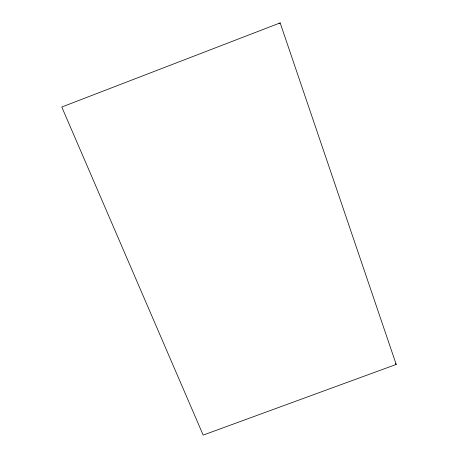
<?xml version="1.0" encoding="UTF-8"?>
<svg xmlns="http://www.w3.org/2000/svg" width="458" height="458" viewBox="0 0 458 458"><rect width="100%" height="100%" fill="white"/><g stroke="black" fill="none" stroke-linecap="round" stroke-linejoin="round"><path stroke-width="0.69" d="M279.071 23.782L280.164 22.9L396.21 364.442L203.175 435.1L61.79 107.023L280.164 22.9M395.391 363.268L396.21 364.442"/></g></svg>
